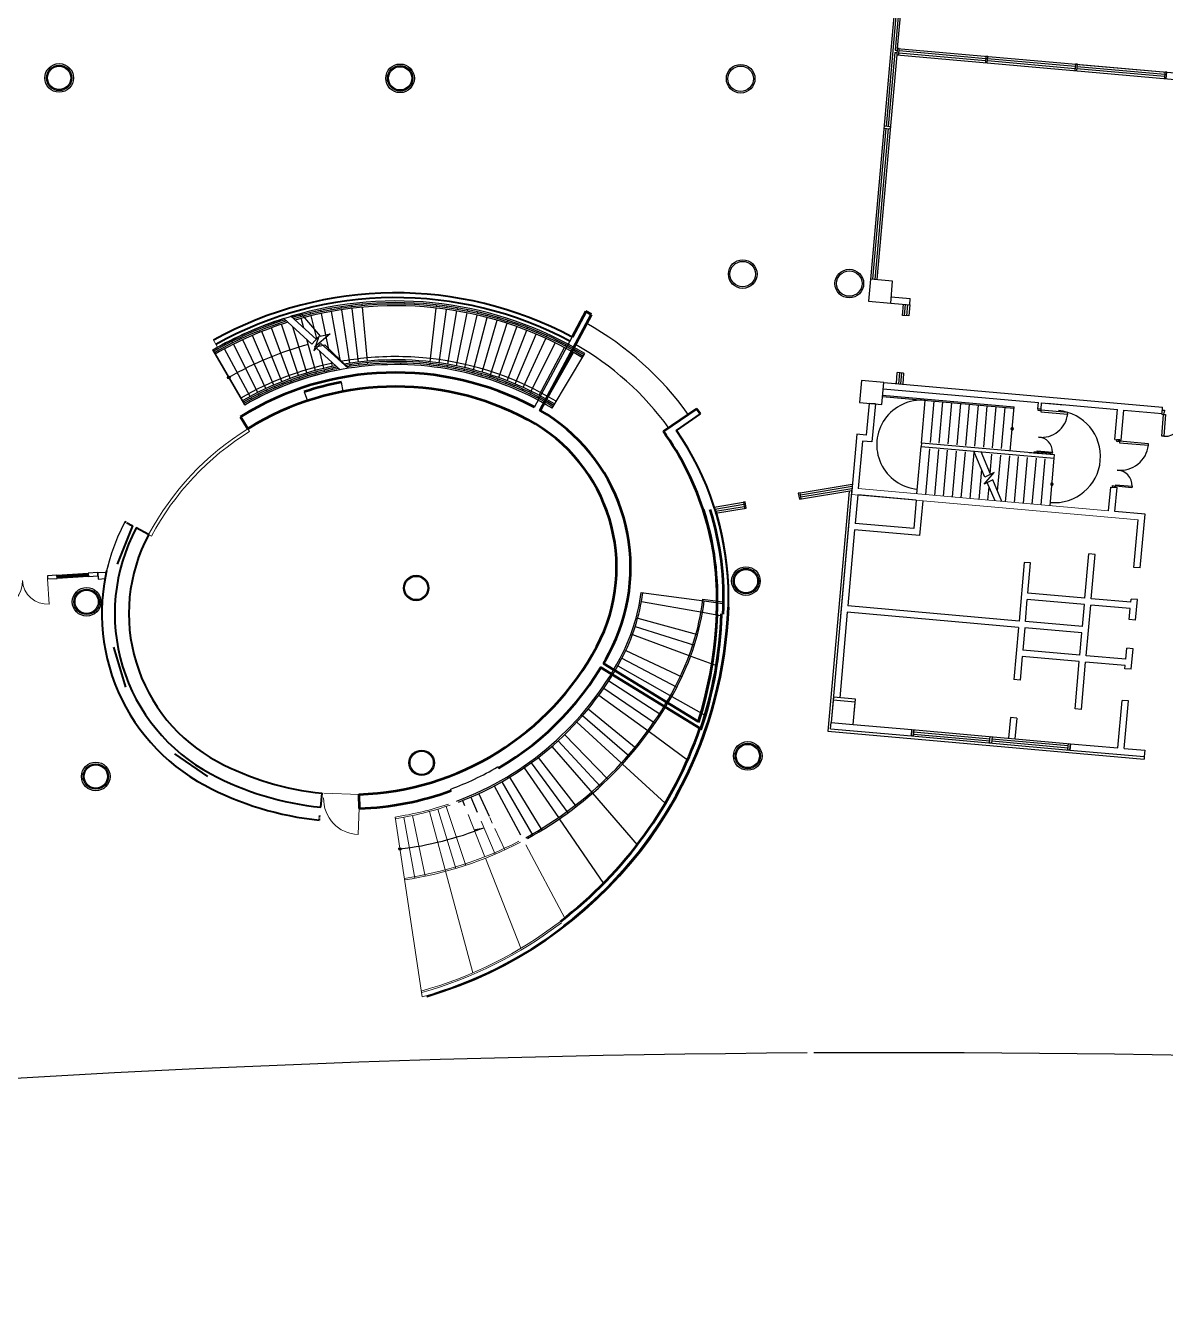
# Model space of a CAD drawing. Header units: millimetres. Extents: x 1311049 to 1489343, y -2265 to 146932.
# Drawn here: x 1386850 to 1422689, y -1634 to 38219 of the extents above; entities that cross this region are included whole.
import ezdxf

# ---------------------------------------------------------------- set-up
doc = ezdxf.new("R2010")
doc.units = ezdxf.units.MM
doc.header["$LTSCALE"] = 1000
doc.layers.get('0').update_dxf_attribs({"linetype": 'CONTINUOUS'})
for name, color, linetype in [('00外装饰面', 7, 'CONTINUOUS'), ('A-DOOR', 7, 'CONTINUOUS'), ('A—墙体', 7, 'CONTINUOUS'), ('A—楼梯、电梯、栏杆', 7, 'CONTINUOUS'), ('A—门窗', 7, 'CONTINUOUS'), ('I—平面—门', 22, 'CONTINUOUS')]:
    doc.layers.add(name, color=color, linetype=linetype)
for name, color, linetype, lineweight in [('E1-RD-1F$0$$0$A-FLOR-STRS', 7, 'CONTINUOUS', 5), ('E1-RD-1F$0$$3$A-FLOR-STRS', 7, 'CONTINUOUS', 5), ('E1-RD-1F$0$$3$A-WALL', 7, 'CONTINUOUS', 5), ('E1-RD-1F$0$A-DOOR', 7, 'CONTINUOUS', 5), ('E1-RD-1F$0$A-GLAZ-CWMG', 3, 'CONTINUOUS', 5), ('E1-RD-1F$0$A-WALL', 7, 'CONTINUOUS', 5), ('E1-RI-1F$0$A-DOOR', 7, 'CONTINUOUS', 5), ('E1-RI-1F$0$A-GLAZ-CWMG', 3, 'CONTINUOUS', 5), ('E1-RI-1F$0$A-WALL', 7, 'CONTINUOUS', 5), ('E1-RV-1F$0$A-WALL', 7, 'CONTINUOUS', 5)]:
    doc.layers.add(name, color=color, linetype=linetype, lineweight=lineweight)
doc.layers.get('E1-RD-1F$0$A-GLAZ-CWMG').off()
doc.layers.get('E1-RI-1F$0$A-GLAZ-CWMG').off()
doc.layers.get('I—平面—门').off()

# ---------------------------------------------------------------- blocks, each defined once
blk = doc.blocks.new('M1500')
at = {"layer": 'A-DOOR'}
for p, q in [((11840495, -6201812), (11840533, -6201812)), ((11840495, -6201812), (11840495, -6201912)), ((11840533, -6201862), (11840533, -6201812)), ((11841958, -6201862), (11841958, -6201812)), ((11841995, -6201812), (11841958, -6201812)), ((11841995, -6201812), (11841995, -6201912)), ((11840495, -6201912), (11840545, -6201912)), ((11840533, -6201862), (11840545, -6201862)), ((11840545, -6201912), (11840545, -6201862)), ((11841958, -6201862), (11841945, -6201862)), ((11841945, -6201912), (11841945, -6201862)), ((11841995, -6201912), (11841945, -6201912))]:
    blk.add_line(p, q, dxfattribs=at)
for points in [[(11840533, -6200900), (11840533, -6201812), (11840583, -6201812), (11840583, -6200900)], [(11841958, -6201299), (11841958, -6201812), (11841908, -6201812), (11841908, -6201299)]]:
    blk.add_lwpolyline(points, close=True, dxfattribs=at)
for centre, radius, start, end in [((11840558, -6201787), 888, 358.3865, 88.3865), ((11841933, -6201787), 489, 92.9807, 182.9807)]:
    blk.add_arc(centre, radius, start, end, dxfattribs=at)
blk = doc.blocks.new('E1-RD-1F$0$3')
at = {"layer": 'A—楼梯、电梯、栏杆'}
h = blk.add_hatch(color=256, dxfattribs=at)
edge = h.paths.add_edge_path()
edge.add_arc((10773785, -7567737), 20, 138.7891, 318.7891, ccw=False)
edge.add_arc((10773785, -7567737), 20, -41.2109, 138.7891, ccw=False)
blk.add_lwpolyline([(10773800, -7567750, -1), (10773770, -7567724, -1)], format="xyb", close=True, dxfattribs=at)
blk = doc.blocks.new('E1-RD-1F$0$MRY_cw-door-1_aluminum - Blue Glass Door-9090412-E1b 和 E1c 号楼一层平面图 BLDG E1b AND E1c FIRST FLOOR PLAN')
at = {"layer": 'E1-RD-1F$0$A-DOOR'}
blk.add_line((561, -13), (561, -1135), dxfattribs=at)
at = {"layer": 'E1-RD-1F$0$A-DOOR', "lineweight": 9}
blk.add_arc((561, -13), 1123, 180, 270, dxfattribs=at)
blk = doc.blocks.new('E1-RD-1F$0$Rectangular Mullion - 60 X 200 standard snap cover - Black-10454012-E1b 和 E1c 号楼一层平面图 BLDG E1b AND E1c FIRST FLOOR PLAN')
at = {"layer": 'E1-RD-1F$0$A-WALL', "lineweight": 40}
blk.add_line((78037, 23487), (77925, 24790), dxfattribs=at)
blk = doc.blocks.new('E1-RD-1F$0$Rectangular Mullion - 60 X 200 standard snap cover - Black-10418608-E1b 和 E1c 号楼一层平面图 BLDG E1b AND E1c FIRST FLOOR PLAN')
at = {"layer": 'E1-RD-1F$0$A-WALL', "lineweight": 40}
blk.add_line((79970, 20202), (79102, 21117), dxfattribs=at)
blk = doc.blocks.new('E1-RD-1F$0$Rectangular Mullion - 60 X 200 standard snap cover - Black-10454011-E1b 和 E1c 号楼一层平面图 BLDG E1b AND E1c FIRST FLOOR PLAN')
at = {"layer": 'E1-RD-1F$0$A-WALL', "lineweight": 40}
for p in [(78579, 27320), (79198, 28476)]:
    blk.add_line(p, (79302, 28407), dxfattribs=at)
blk = doc.blocks.new('E1-RV-1F$0$3')
at = {"layer": 'A—楼梯、电梯、栏杆'}
h = blk.add_hatch(color=256, dxfattribs=at)
edge = h.paths.add_edge_path()
edge.add_arc((10773785, -7567737), 20, 138.7891, 318.7891, ccw=False)
edge.add_arc((10773785, -7567737), 20, -41.2109, 138.7891, ccw=False)
blk.add_lwpolyline([(10773800, -7567750, -1), (10773770, -7567724, -1)], format="xyb", close=True, dxfattribs=at)
blk = doc.blocks.new('E1-RI-1F$0$RECTANGULAR_MULLION_-_60_Z')
at = {"layer": 'A—门窗'}
for p, q in [((-30, 125), (30, 125)), ((-30, -75), (-30, 125)), ((30, 125), (30, -75)), ((30, -75), (-30, -75))]:
    blk.add_line(p, q, dxfattribs=at)
blk = doc.blocks.new('E1-RI-1F$0$RECTANGULAR_MULLION_-_600K')
at = {"layer": 'A—门窗'}
for p, q in [((-30, 75), (30, 75)), ((-30, -125), (-30, 75)), ((30, 75), (30, -125)), ((30, -125), (-30, -125))]:
    blk.add_line(p, q, dxfattribs=at)
blk = doc.blocks.new('E1-RI-1F$0$MRY_CW-DOOR-2_ALUMINUM_-_3')
at = {"layer": 'E1-RI-1F$0$A-DOOR'}
for p, q in [((-824, -13), (-824, -834)), ((824, -13), (824, -840))]:
    blk.add_line(p, q, dxfattribs=at)
for centre, radius, start, end in [((-824, -13), 821, 270, 0), ((824, -13), 827, 180, 270)]:
    blk.add_arc(centre, radius, start, end, dxfattribs=at)

msp = doc.modelspace()

# ---------------------------------------------------------------- linework, layer by layer
at = {"elevation": 0}
for points in [[(1414109, 30179), (1413412, 30241), (1413350, 29544), (1414048, 29482)], [(1413827, 26992), (1413130, 27053), (1413068, 26356), (1413765, 26294)], [(1412935, 16931), (1412238, 16993), (1412176, 16296), (1412873, 16234)]]:
    msp.add_lwpolyline(points, close=True, dxfattribs=at)
for centre, radius in [((1387912, 36566, 0), 400), ((1387912, 36566, 0), 365), ((1398629, 36553, 0), 400), ((1398629, 36553, 0), 365), ((1409332, 36540, 0), 400), ((1409397, 30396, 0), 400), ((1412747, 30099, 0), 400), ((1409499, 20743, 0), 400), ((1399134, 20525, 0), 400), ((1399134, 20525, 0), 365), ((1409499, 20743, 0), 365), ((1388776, 20091, 0), 400), ((1388776, 20091, 0), 365), ((1409556, 15243, 0), 400), ((1409556, 15243, 0), 365), ((1399306, 15028, 0), 400), ((1399306, 15028, 0), 365), ((1389064, 14598, 0), 400), ((1389064, 14598, 0), 365)]:
    msp.add_circle(centre, radius)
at = {"layer": '00外装饰面', "ltscale": 5}
for p, q in [((1414225, 26956), (1414195, 26959)), ((1412741, 23574), (1412071, 16025)), ((1412071, 16025), (1422012, 15142)), ((1422019, 15222), (1422012, 15142))]:
    msp.add_line(p, q, dxfattribs=at)
for centre in [(1387912, 36566), (1398629, 36553), (1409332, 36540), (1409397, 30396), (1412747, 30099), (1409498, 20743), (1388776, 20091), (1409556, 15243), (1389063, 14598)]:
    msp.add_circle(centre, 450, dxfattribs=at)
at = {"layer": 'A—墙体'}
for p, q in [((1414065, 29681), (1414663, 29628)), ((1414645, 29429), (1414663, 29628)), ((1404463, 29219), (1404035, 28418)), ((1404640, 29125), (1404463, 29219)), ((1414048, 29482), (1414645, 29429)), ((1402854, 26209), (1404035, 28418)), ((1396838, 26703), (1396782, 26997)), ((1413809, 26792), (1418690, 26360)), ((1413809, 26792), (1418690, 26360)), ((1413827, 26992), (1422594, 26214)), ((1413367, 26330), (1413278, 25334)), ((1413566, 26312), (1413367, 26330)), ((1413566, 26312), (1413460, 25117)), ((1418673, 26160), (1418690, 26360)), ((1418673, 26161), (1418690, 26360)), ((1418772, 26152), (1418790, 26351)), ((1418790, 26351), (1419487, 26289)), ((1418967, 26335), (1421180, 26139)), ((1393609, 25907), (1393842, 25532)), ((1407953, 26162), (1406907, 25443)), ((1408066, 25997), (1407953, 26162)), ((1421096, 25193), (1421180, 26139)), ((1421296, 25175), (1421380, 26121)), ((1421380, 26121), (1422576, 26015)), ((1422576, 26015), (1422594, 26214)), ((1412979, 25360), (1412812, 23468)), ((1413278, 25334), (1412979, 25360)), ((1413161, 25143), (1413029, 23649)), ((1413460, 25117), (1413161, 25143)), ((1421096, 25193), (1421296, 25175)), ((1412829, 23668), (1412175, 16297)), ((1412829, 23668), (1412175, 16297)), ((1420898, 22951), (1420964, 23698)), ((1420964, 23698), (1421163, 23681)), ((1421097, 22934), (1421163, 23681)), ((1413011, 23451), (1412931, 22554)), ((1413011, 23451), (1412931, 22554)), ((1414853, 23287), (1413011, 23451)), ((1414853, 23287), (1413011, 23451)), ((1414853, 23287), (1414774, 22391)), ((1414853, 23287), (1414774, 22391)), ((1415053, 23269), (1414955, 22174)), ((1415053, 23269), (1414955, 22174)), ((1412767, 22970), (1412473, 19653)), ((1412767, 22970), (1412473, 19653)), ((1422043, 22850), (1421097, 22934)), ((1421893, 21156), (1422043, 22850)), ((1421893, 21156), (1422043, 22850)), ((1390022, 22580), (1389977, 22604)), ((1390110, 22533), (1390044, 22569)), ((1390725, 22204), (1390335, 22413)), ((1412914, 22355), (1412702, 19964)), ((1412914, 22355), (1412702, 19964)), ((1414955, 22174), (1412914, 22355)), ((1414955, 22174), (1412914, 22355)), ((1414774, 22391), (1412931, 22554)), ((1414774, 22391), (1412931, 22554)), ((1421694, 21174), (1421826, 22668)), ((1421694, 21174), (1421826, 22668)), ((1420152, 20207), (1420276, 21601)), ((1420152, 20207), (1420276, 21601)), ((1420476, 21583), (1420276, 21601)), ((1420476, 21583), (1420276, 21601)), ((1420352, 20189), (1420476, 21583)), ((1420352, 20189), (1420476, 21583)), ((1418244, 21330), (1418081, 19487)), ((1418244, 21330), (1418081, 19487)), ((1418443, 21312), (1418244, 21330)), ((1418443, 21312), (1418244, 21330)), ((1418359, 20366), (1418443, 21312)), ((1418359, 20366), (1418443, 21312)), ((1421893, 21156), (1421694, 21174)), ((1421893, 21156), (1421694, 21174)), ((1420152, 20207), (1418359, 20366)), ((1420152, 20207), (1418359, 20366)), ((1418081, 19487), (1412702, 19964)), ((1418081, 19487), (1412702, 19964)), ((1418280, 19469), (1418342, 20166)), ((1418280, 19469), (1418342, 20166)), ((1420135, 20007), (1418342, 20166)), ((1420135, 20007), (1418342, 20166)), ((1420073, 19310), (1420135, 20007)), ((1420073, 19310), (1420135, 20007)), ((1420192, 18396), (1420334, 19990)), ((1420192, 18396), (1420334, 19990)), ((1421579, 19879), (1420334, 19990)), ((1421579, 19879), (1420334, 19990)), ((1421596, 20078), (1420352, 20189)), ((1421596, 20078), (1420352, 20189)), ((1421596, 20078), (1421605, 20178)), ((1421596, 20078), (1421605, 20178)), ((1421804, 20160), (1421605, 20178)), ((1421804, 20160), (1421605, 20178)), ((1421747, 19513), (1421804, 20160)), ((1421747, 19513), (1421804, 20160)), ((1412684, 19765), (1412445, 17076)), ((1412684, 19765), (1412445, 17076)), ((1418063, 19288), (1412684, 19765)), ((1418063, 19288), (1412684, 19765)), ((1421548, 19531), (1421579, 19879)), ((1421548, 19531), (1421579, 19879)), ((1421747, 19513), (1421548, 19531)), ((1421747, 19513), (1421548, 19531)), ((1418063, 19288), (1417917, 17644)), ((1418063, 19288), (1417917, 17644)), ((1418262, 19270), (1418200, 18573)), ((1418262, 19270), (1418200, 18573)), ((1420055, 19111), (1418262, 19270)), ((1420055, 19111), (1418262, 19270)), ((1420073, 19310), (1418280, 19469)), ((1420073, 19310), (1418280, 19469)), ((1419993, 18414), (1420055, 19111)), ((1419993, 18414), (1420055, 19111)), ((1418183, 18374), (1418116, 17627)), ((1418183, 18374), (1418116, 17627)), ((1419975, 18215), (1418183, 18374)), ((1419975, 18215), (1418183, 18374)), ((1419993, 18414), (1418200, 18573)), ((1419993, 18414), (1418200, 18573)), ((1421437, 18286), (1420192, 18396)), ((1421437, 18286), (1420192, 18396)), ((1421437, 18286), (1421468, 18634)), ((1421437, 18286), (1421468, 18634)), ((1421667, 18616), (1421468, 18634)), ((1421667, 18616), (1421468, 18634)), ((1421610, 17969), (1421667, 18616)), ((1421610, 17969), (1421667, 18616)), ((1419843, 16721), (1419975, 18215)), ((1419843, 16721), (1419975, 18215)), ((1420042, 16703), (1420175, 18197)), ((1420042, 16703), (1420175, 18197)), ((1421420, 18086), (1420175, 18197)), ((1421420, 18086), (1420175, 18197)), ((1421390, 18089), (1421390, 18089)), ((1421411, 17987), (1421420, 18086)), ((1421411, 17987), (1421420, 18086)), ((1421610, 17969), (1421411, 17987)), ((1421610, 17969), (1421411, 17987)), ((1418116, 17627), (1417917, 17644)), ((1418116, 17627), (1417917, 17644)), ((1421190, 15496), (1421322, 16991)), ((1421190, 15496), (1421322, 16991)), ((1421522, 16973), (1421322, 16991)), ((1421522, 16973), (1421322, 16991)), ((1421389, 15479), (1421522, 16973)), ((1421389, 15479), (1421522, 16973)), ((1417811, 16449), (1417753, 15801, 0)), ((1417811, 16449), (1417753, 15801, 0)), ((1418010, 16432, 0), (1417811, 16449)), ((1418010, 16432, 0), (1417811, 16449)), ((1418010, 16432, 0), (1417953, 15784, 0)), ((1418010, 16432, 0), (1417953, 15784, 0)), ((1420042, 16703), (1419843, 16721)), ((1420042, 16703), (1419843, 16721)), ((1412158, 16097), (1414698, 15872)), ((1412158, 16097), (1414698, 15872)), ((1412872, 16235), (1414715, 16071)), ((1412872, 16235), (1414715, 16071)), ((1412875, 16265), (1412876, 16264)), ((1414698, 15872), (1414715, 16071)), ((1414698, 15872), (1414715, 16071)), ((1414757, 15867), (1414775, 16066)), ((1414757, 15867), (1414775, 16066)), ((1419678, 15430), (1419696, 15629)), ((1419678, 15430), (1419696, 15629)), ((1419696, 15629), (1421190, 15496)), ((1419696, 15629), (1421190, 15496)), ((1419678, 15430), (1422019, 15222)), ((1419678, 15430), (1422019, 15222)), ((1421389, 15479), (1422036, 15421)), ((1421389, 15479), (1422036, 15421)), ((1422036, 15421), (1422019, 15222)), ((1422036, 15421), (1422019, 15222)), ((1401692, 14898), (1401717, 14855)), ((1396134, 13631), (1396177, 14071)), ((1397329, 14033), (1397343, 13591)), ((1400236, 14156), (1400219, 14203)), ((1396090, 13228), (1396095, 13281)), ((1396097, 13306), (1396104, 13370))]:
    msp.add_line(p, q, dxfattribs=at)
at = {"layer": 'A—墙体', "flags": 128}
for points in [[(1405199, 18475), (1405315, 18705), (1405421, 18941), (1405517, 19181), (1405601, 19424), (1405674, 19672), (1405736, 19922), (1405787, 20176), (1405826, 20431), (1405853, 20687), (1405869, 20945), (1405874, 21203), (1405866, 21461), (1405847, 21718), (1405817, 21975), (1405775, 22229), (1405721, 22482), (1405656, 22732), (1405580, 22978), (1405493, 23221), (1405395, 23460), (1405286, 23694), (1405167, 23923), (1405037, 24146), (1404898, 24363), (1404749, 24574), (1404590, 24778), (1404423, 24974), (1404247, 25163), (1404062, 25343), (1403870, 25515), (1403670, 25678), (1403463, 25832), (1403249, 25977), (1403028, 26111), (1404640, 29125)], [(1408549, 22925), (1408483, 23130), (1408375, 23441), (1408255, 23748), (1408125, 24050), (1407983, 24348), (1407832, 24640), (1407670, 24927), (1407498, 25208), (1407317, 25482), (1408066, 25997)], [(1406907, 25443), (1406911, 25437), (1406916, 25430)], [(1406916, 25430), (1406956, 25375), (1406995, 25319)], [(1408947, 19888), (1408953, 20217), (1408947, 20546), (1408929, 20875), (1408900, 21203), (1408859, 21530), (1408807, 21855), (1408743, 22178), (1408668, 22498), (1408581, 22816), (1408556, 22900)], [(1389977, 22604), (1389857, 22366), (1389746, 22122), (1389647, 21874), (1389558, 21622), (1389481, 21367), (1389391, 21024)], [(1389977, 22604), (1389857, 22366), (1389746, 22122), (1389647, 21874), (1389558, 21622), (1389481, 21367), (1389429, 21171)], [(1389405, 21069), (1389359, 20846), (1389316, 20583), (1389284, 20317)], [(1389261, 19991), (1389259, 19953), (1389258, 19915)], [(1389277, 20242), (1389267, 20116), (1389261, 19991)], [(1389284, 20317), (1389280, 20280), (1389277, 20242)], [(1389258, 19915), (1389255, 19643), (1389264, 19371), (1389286, 19099), (1389319, 18829), (1389365, 18561), (1389422, 18295), (1389492, 18032), (1389572, 17772), (1389665, 17516), (1389768, 17264), (1389883, 17017), (1390008, 16776), (1390145, 16540), (1390291, 16311), (1390448, 16088), (1390614, 15873), (1390790, 15665), (1390974, 15465), (1391168, 15273), (1391370, 15091), (1391579, 14917), (1391797, 14753), (1392021, 14599), (1392252, 14455), (1392489, 14321)], [(1408580, 19686), (1408561, 19303), (1408530, 18921), (1408488, 18540), (1408435, 18160), (1408370, 17782), (1408294, 17406), (1408207, 17033), (1408109, 16662), (1408000, 16295)], [(1405018, 18152), (1405104, 18302), (1405199, 18475)], [(1401717, 14855), (1401994, 15024), (1402265, 15202), (1402529, 15390), (1402787, 15587), (1403037, 15793), (1403281, 16007), (1403516, 16230), (1403744, 16461), (1403963, 16700), (1404174, 16946), (1404376, 17200), (1404569, 17460), (1404753, 17727), (1404940, 18021), (1408084, 16093)]]:
    msp.add_lwpolyline(points, dxfattribs=at)
at = {"layer": 'A—墙体'}
for points in [[(1395618, 26694), (1395713, 26409)], [(1419197, 24708), (1415013, 25079), (1415004, 24980), (1419188, 24609), (1419197, 24708), (1418400, 24779)], [(1412175, 16297), (1412872, 16235), (1412943, 17032), (1412246, 17093), (1412175, 16297)], [(1412175, 16297), (1412872, 16235), (1412943, 17032), (1412246, 17093), (1412175, 16297)], [(1412158, 16097), (1412175, 16297)], [(1412158, 16097), (1412175, 16297)]]:
    msp.add_lwpolyline(points, dxfattribs=at)
for centre, radius, start, end in [((1398492, 18051), 9250, 61.8687, 121.8687), ((1398492, 18051), 8808, 61.8687, 121.8687), ((1398492, 18051), 9108, 100.824, 108.3949), ((1400159, 21169), 5273, 331.8687, 61.8687), ((1399648, 20212), 8948, 356.6279, 34.8011), ((1395375, 19718), 5715, 151.8687, 241.8687), ((1395375, 19718), 5272, 151.8687, 241.8687), ((1395755, 20349), 13200, 286.3348, 357.9994), ((1395760, 20134), 12980, 341.727, 357.9917), ((1397041, 22836), 8808, 271.8687, 331.8687), ((1397041, 22836), 8808, 241.8687, 264.3687), ((1397041, 22836), 9200, 290.2076, 300.3666), ((1397041, 22836), 9250, 241.8687, 264.3687), ((1397041, 22836), 9656, 241.8687, 264.3423), ((1397041, 22836), 9250, 271.8687, 290.2064)]:
    msp.add_arc(centre, radius, start, end, dxfattribs=at)
at = {"layer": 'A—楼梯、电梯、栏杆'}
for p, q in [((1395508, 29054), (1395495, 29102)), ((1395825, 29135), (1395813, 29184)), ((1396144, 29207), (1396134, 29256)), ((1396404, 27973), (1396155, 29158)), ((1396466, 29270), (1396457, 29319)), ((1396758, 27652), (1396474, 29221)), ((1396789, 29323), (1396781, 29373)), ((1397050, 27593), (1396796, 29274)), ((1397113, 29368), (1397107, 29417)), ((1397325, 27631), (1397119, 29318)), ((1397438, 29403), (1397434, 29452)), ((1397600, 27660), (1397443, 29353)), ((1399576, 27640), (1399767, 29330)), ((1399773, 29379), (1399778, 29429)), ((1399851, 27605), (1400090, 29288)), ((1400097, 29338), (1400104, 29387)), ((1400125, 27562), (1400412, 29238)), ((1400397, 27512), (1400733, 29178)), ((1400421, 29287), (1400429, 29337)), ((1400668, 27453), (1401051, 29109)), ((1400743, 29227), (1400752, 29276)), ((1401063, 29158), (1401074, 29207)), ((1401380, 29080), (1401393, 29128)), ((1395174, 27113), (1394589, 28709)), ((1395174, 27113), (1394589, 28709)), ((1395435, 27205), (1394897, 28817)), ((1395435, 27205), (1394897, 28817)), ((1394974, 29000), (1395858, 28198)), ((1394974, 29000), (1395858, 28198)), ((1395196, 29069), (1395993, 28346)), ((1395196, 29069), (1395993, 28346)), ((1395700, 27289), (1395261, 28740)), ((1395700, 27289), (1395261, 28740)), ((1395604, 28699), (1395521, 29006)), ((1396010, 28366), (1395837, 29086)), ((1400937, 27387), (1401368, 29031)), ((1401204, 27313), (1401682, 28944)), ((1401469, 27231), (1401993, 28848)), ((1401696, 28992), (1401710, 29040)), ((1401731, 27142), (1402302, 28743)), ((1402009, 28896), (1402024, 28943)), ((1402319, 28790), (1402335, 28837)), ((1402625, 28676), (1402644, 28723)), ((1394406, 26794), (1393687, 28334)), ((1394406, 26794), (1393687, 28334)), ((1394659, 26908), (1393984, 28468)), ((1394659, 26908), (1393984, 28468)), ((1394915, 27014), (1394285, 28593)), ((1394915, 27014), (1394285, 28593)), ((1395966, 27365), (1395701, 28340)), ((1395966, 27365), (1395701, 28340)), ((1401991, 27045), (1402607, 28629)), ((1402248, 26941), (1402909, 28507)), ((1402501, 26829), (1403208, 28376)), ((1402929, 28553), (1402948, 28599)), ((1403229, 28421), (1403249, 28467)), ((1403524, 28281), (1403546, 28326)), ((1392745, 28012), (1393744, 26280)), ((1392745, 28012), (1393744, 26280)), ((1393911, 26545), (1393104, 28041)), ((1393911, 26545), (1393104, 28041)), ((1393371, 28236), (1393349, 28281)), ((1393371, 28236), (1393349, 28281)), ((1394157, 26673), (1393393, 28192)), ((1394157, 26673), (1393393, 28192)), ((1395999, 28071), (1396749, 27390)), ((1395999, 28071), (1396749, 27390)), ((1396234, 27434), (1396104, 27975)), ((1396234, 27434), (1396104, 27975)), ((1396133, 28219), (1396999, 27433)), ((1396133, 28219), (1396999, 27433)), ((1402752, 26711), (1403502, 28236)), ((1402999, 26585), (1403793, 28088)), ((1403242, 26452), (1404079, 27932)), ((1403816, 28132), (1403839, 28176)), ((1404103, 27975), (1404128, 28019)), ((1396505, 27495), (1396474, 27639)), ((1396505, 27495), (1396474, 27639)), ((1397065, 27494), (1397058, 27544)), ((1397337, 27531), (1397331, 27581)), ((1397609, 27561), (1397605, 27610)), ((1399565, 27541), (1399570, 27591)), ((1399837, 27506), (1399844, 27556)), ((1400108, 27464), (1400116, 27513)), ((1403404, 26184), (1404438, 27896)), ((1395467, 27110), (1395451, 27157)), ((1395467, 27110), (1395451, 27157)), ((1395728, 27193), (1395714, 27241)), ((1395728, 27193), (1395714, 27241)), ((1395992, 27268), (1395979, 27317)), ((1395992, 27268), (1395979, 27317)), ((1396258, 27336), (1396246, 27385)), ((1396258, 27336), (1396246, 27385)), ((1396525, 27397), (1396515, 27446)), ((1400377, 27414), (1400387, 27463)), ((1400645, 27356), (1400657, 27404)), ((1400912, 27290), (1400924, 27338)), ((1401176, 27217), (1401190, 27265)), ((1401438, 27136), (1401454, 27183)), ((1394449, 26703), (1394428, 26749)), ((1394449, 26703), (1394428, 26749)), ((1394699, 26816), (1394679, 26862)), ((1394699, 26816), (1394679, 26862)), ((1394952, 26921), (1394934, 26968)), ((1394952, 26921), (1394934, 26968)), ((1395208, 27019), (1395191, 27066)), ((1395208, 27019), (1395191, 27066)), ((1401698, 27048), (1401715, 27095)), ((1401955, 26952), (1401973, 26998)), ((1402209, 26849), (1402228, 26895)), ((1402460, 26738), (1402481, 26784)), ((1393959, 26457), (1393935, 26501)), ((1393959, 26457), (1393935, 26501)), ((1394202, 26584), (1394180, 26628)), ((1394202, 26584), (1394180, 26628)), ((1402708, 26621), (1402730, 26666)), ((1402952, 26496), (1402975, 26540)), ((1403193, 26365), (1403217, 26408)), ((1413787, 26543), (1417921, 26177)), ((1413792, 26593), (1417926, 26227)), ((1415013, 25079), (1415132, 26424)), ((1415013, 25079), (1415132, 26424)), ((1415296, 25104), (1415411, 26399)), ((1415296, 25104), (1415411, 26399)), ((1415575, 25080), (1415690, 26375)), ((1415575, 25080), (1415690, 26375)), ((1415854, 25055), (1415969, 26350)), ((1415854, 25055), (1415969, 26350)), ((1416133, 25030), (1416248, 26325)), ((1416133, 25030), (1416248, 26325)), ((1416412, 25006), (1416527, 26300)), ((1416412, 25006), (1416527, 26300)), ((1416691, 24981), (1416806, 26276)), ((1416691, 24981), (1416806, 26276)), ((1416970, 24956), (1417085, 26251)), ((1416970, 24956), (1417085, 26251)), ((1417249, 24931), (1417364, 26226)), ((1417249, 24931), (1417364, 26226)), ((1417528, 24907), (1417642, 26202)), ((1417528, 24907), (1417642, 26202)), ((1417802, 24832), (1417926, 26227)), ((1417802, 24832), (1417926, 26227)), ((1414872, 23486), (1415004, 24980)), ((1414872, 23486), (1415004, 24980)), ((1415151, 23461), (1415279, 24905)), ((1415151, 23461), (1415279, 24905)), ((1415430, 23436), (1415558, 24881)), ((1415430, 23436), (1415558, 24881)), ((1415708, 23411), (1415837, 24856)), ((1415708, 23411), (1415837, 24856)), ((1415987, 23387), (1416115, 24831)), ((1415987, 23387), (1416115, 24831)), ((1416266, 23362), (1416394, 24806)), ((1416266, 23362), (1416394, 24806)), ((1416545, 23337), (1416673, 24782)), ((1416545, 23337), (1416673, 24782)), ((1417007, 24015), (1416658, 24833)), ((1417007, 24015), (1416658, 24833)), ((1417186, 24105), (1416891, 24812)), ((1417186, 24105), (1416891, 24812)), ((1417177, 24122), (1417231, 24732)), ((1417177, 24122), (1417231, 24732)), ((1417409, 23568), (1417510, 24707)), ((1417409, 23568), (1417510, 24707)), ((1417661, 23238), (1417789, 24683)), ((1417661, 23238), (1417789, 24683)), ((1417940, 23214), (1418068, 24658)), ((1417940, 23214), (1418068, 24658)), ((1418219, 23189), (1418347, 24633)), ((1418219, 23189), (1418347, 24633)), ((1418497, 23164), (1418626, 24608)), ((1418497, 23164), (1418626, 24608)), ((1418776, 23139), (1418904, 24584)), ((1418776, 23139), (1418904, 24584)), ((1419055, 23115), (1419188, 24609)), ((1419055, 23115), (1419188, 24609)), ((1416824, 23313), (1416907, 24249)), ((1416824, 23313), (1416907, 24249)), ((1417542, 23249), (1417259, 23929)), ((1417542, 23249), (1417259, 23929)), ((1417326, 23268), (1417082, 23840)), ((1417326, 23268), (1417082, 23840)), ((1417103, 23288), (1417140, 23704)), ((1417103, 23288), (1417140, 23704)), ((1406207, 20379), (1408190, 20117)), ((1406216, 20105), (1408135, 19764)), ((1408147, 20173), (1408775, 20090)), ((1408190, 20117), (1408768, 20040)), ((1406097, 19576), (1407979, 19066)), ((1408135, 19764), (1408753, 19654)), ((1406021, 19316), (1407878, 18724)), ((1405933, 19059), (1407762, 18386)), ((1405723, 18560), (1407486, 17727)), ((1407762, 18386), (1408570, 18088)), ((1405470, 18077), (1407166, 17115)), ((1405602, 18317), (1407326, 17407)), ((1405186, 17608), (1406825, 16551)), ((1404876, 17155), (1406452, 16008)), ((1405034, 17379), (1406642, 16277)), ((1407166, 17115), (1408192, 16533)), ((1404364, 16511), (1405837, 15234)), ((1404540, 16721), (1406050, 15486)), ((1404181, 16306), (1405581, 15022)), ((1406452, 16008), (1407666, 15124)), ((1403600, 15724), (1404920, 14289)), ((1403799, 15913), (1405159, 14515)), ((1402971, 15194), (1404164, 13651)), ((1403395, 15541), (1404674, 14069)), ((1402528, 14870), (1403604, 13304)), ((1402752, 15029), (1403901, 13453)), ((1405618, 14988), (1406963, 13754)), ((1401831, 14433), (1402795, 12738)), ((1402067, 14572), (1403079, 12905)), ((1401099, 14057), (1401425, 13351)), ((1401590, 14301), (1402410, 12760)), ((1404674, 14069), (1406081, 12450)), ((1400594, 13842), (1400655, 13687)), ((1400848, 13946), (1401047, 13480)), ((1403632, 13263), (1405024, 11237))]:
    msp.add_line(p, q, dxfattribs=at)
for points, format in [([(1395511, 29158), (1396112, 28442), (1396435, 28516), (1395933, 28096), (1396266, 28172), (1397002, 27434, 0.091861), (1393744, 26280), (1392745, 28012, -0.064247), (1395511, 29158, -0.064247)], "xyb"), ([(1417864, 25529, 0, 0, 0), (1414415, 25835, 0, 0, 0), (1414272, 24216, 0, 0, 0), (1416692, 24002, 40, 0, 0), (1416842, 23989, 0, 0, 0)], "xyseb"), ([(1417864, 25529, 0, 0, 0), (1414415, 25835, 0, 0, 0), (1414272, 24216, 0, 0, 0), (1416692, 24002, 40, 0, 0), (1416842, 23989, 0, 0, 0)], "xyseb"), ([(1419115, 23787, 0, 0, 0), (1417627, 23919, 40, 0, 0), (1417478, 23932, 0, 0, 0)], "xyseb"), ([(1419115, 23787, 0, 0, 0), (1417627, 23919, 40, 0, 0), (1417478, 23932, 0, 0, 0)], "xyseb"), ([(1401258, 12988, 1, 50, 0), (1400961, 12911, 50, 50, 0)], "xyseb")]:
    msp.add_lwpolyline(points, format=format, dxfattribs=at)
for points in [[(1395858, 28198), (1396075, 28437), (1395916, 27980), (1396133, 28219)], [(1395858, 28198), (1396075, 28437), (1395916, 27980), (1396133, 28219)], [(1417259, 23929), (1416982, 23791), (1417296, 24159), (1417007, 24015)], [(1417259, 23929), (1416982, 23791), (1417296, 24159), (1417007, 24015)]]:
    msp.add_lwpolyline(points, dxfattribs=at)
for centre, radius, start, end in [((1398492, 18051), 11500, 58.8708, 106.6574), ((1398492, 18051), 11450, 58.8708, 106.5062), ((1398492, 18051), 11400, 58.8708, 106.3534), ((1398492, 18051), 11350, 58.8708, 106.199), ((1398492, 18051), 11500, 107.8145, 119.9861), ((1398492, 18051), 11500, 107.8145, 119.9861), ((1398492, 18051), 11450, 107.6701, 119.9861), ((1398492, 18051), 11450, 107.6701, 119.9861), ((1398492, 18051), 11400, 107.5242, 119.9861), ((1398492, 18051), 11400, 107.5242, 119.9861), ((1398492, 18051), 11350, 107.3768, 119.9861), ((1398492, 18051), 11350, 107.3768, 119.9861), ((1399648, 20212), 9897, 35.6882, 60.6768), ((1398492, 18051), 10500, 105.1774, 119.9861), ((1399648, 20212), 9147, 35.7492, 60.6157), ((1398492, 18051), 9650, 101.2482, 119.9861), ((1398492, 18051), 9650, 101.2482, 119.9861), ((1398492, 18051), 9750, 95.3049, 100.2139), ((1398492, 18051), 9650, 58.8708, 99.7556), ((1398492, 18051), 9600, 58.8708, 99.5218), ((1398492, 18051), 9550, 58.8708, 99.2848), ((1398492, 18051), 9500, 58.8708, 99.0445), ((1398492, 18051), 9750, 83.552, 95.3049), ((1398492, 18051), 9750, 58.8708, 83.552), ((1398492, 18051), 9600, 101.0268, 119.9861), ((1398492, 18051), 9600, 101.0268, 119.9861), ((1398492, 18051), 9550, 100.8023, 119.9861), ((1398492, 18051), 9550, 100.8023, 119.9861), ((1398492, 18051), 9500, 100.5749, 119.9861), ((1398492, 18051), 9500, 100.5749, 119.9861), ((1415009, 25030), 1400, 84.9299, 264.9346), ((1419192, 24659), 1450, 264.9323, 84.9322), ((1400180, 21178), 6080, 331.9413, 352.4572), ((1400180, 21178), 6130, 331.9413, 352.4572), ((1400180, 21178), 8030, 331.9413, 352.814), ((1400180, 21178), 8080, 331.9413, 352.4572), ((1397038, 22861), 9645, 290.4118, 331.8998), ((1397038, 22861), 9695, 290.675, 331.8998), ((1397038, 22861), 11595, 298.5255, 331.8998), ((1397038, 22861), 11645, 298.689, 331.8998), ((1397339, 22885), 10645, 276.9245, 291.5984), ((1397339, 22885), 10645, 276.9245, 291.5984), ((1414286, -470051), 475963, 90.34467, 100.21599)]:
    msp.add_arc(centre, radius, start, end, dxfattribs=at)
at = {"layer": 'A—楼梯、电梯、栏杆', "ltscale": 1000}
msp.add_arc((1398492, 18051), 9750, 101.6825, 119.9861, dxfattribs=at)
msp.add_arc((1398492, 18051), 9750, 101.6825, 119.9861, dxfattribs=at)
at = {"layer": 'A—楼梯、电梯、栏杆', "ltscale": 2}
msp.add_arc((1414286, -470051), 475963, 81.2152, 90.31979, dxfattribs=at)
at = {"layer": 'A—门窗'}
for p, q in [((1414468, 39890), (1414256, 37495)), ((1414250, 39690), (1413411, 30224)), ((1414323, 39756), (1413904, 35039)), ((1414396, 39823), (1414184, 37434)), ((1414256, 37495), (1425512, 36497)), ((1414238, 37296), (1413611, 30223)), ((1414178, 37368), (1413971, 35033)), ((1414178, 37368), (1414244, 37362)), ((1414184, 37434), (1414250, 37428)), ((1414238, 37296), (1425494, 36297)), ((1414304, 37357), (1417028, 37115)), ((1414310, 37423), (1417034, 37181)), ((1417088, 37110), (1419842, 36866)), ((1417094, 37176), (1419848, 36932)), ((1419834, 37000), (1425512, 36497)), ((1419902, 36860), (1422656, 36616)), ((1419908, 36927), (1422662, 36682)), ((1413899, 34979), (1413478, 30235)), ((1413966, 34973), (1413545, 30229)), ((1414415, 29097), (1414446, 29447)), ((1414614, 29079), (1414415, 29097)), ((1414482, 29091), (1414513, 29441)), ((1414579, 29435), (1414548, 29085)), ((1414645, 29429), (1414614, 29079)), ((1414225, 26956), (1414256, 27304)), ((1414455, 27286), (1414256, 27304)), ((1414323, 27298), (1414292, 26950)), ((1414389, 27292), (1414358, 26945)), ((1414455, 27286), (1414425, 26939)), ((1387843, 20929), (1387544, 20910)), ((1387544, 20910), (1387550, 20810)), ((1387550, 20810), (1387849, 20829)), ((1387843, 20929), (1388826, 20989)), ((1387849, 20829), (1387843, 20929)), ((1388828, 20952), (1387846, 20891)), ((1387846, 20891), (1387847, 20866)), ((1387847, 20866), (1388830, 20927)), ((1388832, 20890), (1387849, 20829)), ((1389126, 21008), (1388826, 20989)), ((1388826, 20989), (1388832, 20890)), ((1388830, 20927), (1388828, 20952)), ((1388832, 20890), (1389132, 20908)), ((1389132, 20908), (1389126, 21008)), ((1414715, 16071), (1419696, 15629)), ((1414769, 15999), (1417170, 15786)), ((1414769, 15999), (1417170, 15786)), ((1414698, 15872), (1419678, 15430)), ((1414698, 15872), (1419678, 15430)), ((1414763, 15933), (1417164, 15720)), ((1414763, 15933), (1417164, 15720)), ((1417223, 15715), (1419624, 15501)), ((1417223, 15715), (1419624, 15501)), ((1417229, 15781), (1419630, 15568)), ((1417229, 15781), (1419630, 15568))]:
    msp.add_line(p, q, dxfattribs=at)
for points in [[(1411177, 23314), (1412822, 23588)], [(1411203, 23521), (1412841, 23794)], [(1411214, 23455), (1412835, 23725)], [(1411225, 23390), (1412829, 23657)], [(1408502, 23071), (1409477, 23234)], [(1408523, 23007), (1409429, 23158)], [(1408543, 22943), (1409440, 23092)], [(1408546, 22876), (1409510, 23036)], [(1389126, 21008), (1389396, 21025)], [(1389126, 21008), (1389138, 20808)], [(1389138, 20808), (1389355, 20822)]]:
    msp.add_lwpolyline(points, dxfattribs=at)
for points in [[(1414715, 16071), (1414775, 16066), (1414757, 15867), (1414698, 15872)], [(1417176, 15853), (1417235, 15847), (1417218, 15648), (1417158, 15653)], [(1417176, 15853), (1417235, 15847), (1417218, 15648), (1417158, 15653)], [(1419636, 15634), (1419696, 15629), (1419678, 15430), (1419618, 15435)], [(1419636, 15634), (1419696, 15629), (1419678, 15430), (1419618, 15435)]]:
    msp.add_lwpolyline(points, close=True, dxfattribs=at)
at = {"layer": 'E1-RD-1F$0$$0$A-FLOR-STRS'}
msp.add_line((1398472, 13323), (1399320, 7669), dxfattribs=at)
msp.add_line((1398472, 13323), (1399320, 7669), dxfattribs=at)
at = {"layer": 'E1-RD-1F$0$$3$A-FLOR-STRS'}
for p, q in [((1399817, 13573), (1400376, 11704)), ((1399817, 13573), (1400376, 11704)), ((1400078, 13655), (1400690, 11803)), ((1400078, 13655), (1400690, 11803)), ((1398750, 13318), (1399094, 11399)), ((1398750, 13318), (1399094, 11399)), ((1399019, 13370), (1399418, 11462)), ((1399019, 13370), (1399418, 11462)), ((1399553, 13498), (1400916, 8425)), ((1399553, 13498), (1400916, 8425)), ((1400768, 13401), (1401291, 12074)), ((1400768, 13401), (1401291, 12074)), ((1401172, 13188), (1401614, 12153)), ((1401172, 13188), (1401614, 12153)), ((1401445, 13308), (1401525, 13134)), ((1401445, 13308), (1401525, 13134)), ((1401605, 12959), (1401916, 12287)), ((1401605, 12959), (1401916, 12287)), ((1402577, 12446), (1403802, 10144)), ((1402577, 12446), (1403802, 10144)), ((1401310, 12028), (1402426, 9198)), ((1401310, 12028), (1402426, 9198))]:
    msp.add_line(p, q, dxfattribs=at)
for centre, radius, start, end in [((1397038, 22861), 9645, 278.5525, 288.799), ((1397038, 22861), 9645, 278.5525, 288.799), ((1397038, 22861), 9695, 278.5524, 289.0774), ((1397038, 22861), 9695, 278.5524, 289.0774), ((1397038, 22861), 11595, 278.5496, 297.3301), ((1397038, 22861), 11595, 278.5496, 297.3301), ((1397038, 22861), 11645, 278.5496, 297.5011), ((1397038, 22861), 11645, 278.5496, 297.5011), ((1395753, 20378), 13020, 285.7774, 307.4372), ((1395753, 20378), 13020, 285.7774, 307.4372), ((1395753, 20378), 13070, 285.7774, 307.4372), ((1395753, 20378), 13070, 285.7774, 307.4372), ((1395753, 20378), 13200, 285.6781, 307.4371), ((1395753, 20378), 13200, 285.6781, 307.4371)]:
    msp.add_arc(centre, radius, start, end, dxfattribs=at)
at = {"layer": 'E1-RD-1F$0$$3$A-WALL', "lineweight": 53}
for p, q in [((1403028, 26111), (1404640, 29125)), ((1403028, 26111), (1404640, 29125)), ((1404463, 29219), (1404035, 28418)), ((1404463, 29219), (1404035, 28418)), ((1404640, 29125), (1404463, 29219)), ((1404640, 29125), (1404463, 29219)), ((1407999, 16324), (1405018, 18152)), ((1407999, 16324), (1405018, 18152))]:
    msp.add_line(p, q, dxfattribs=at)
at = {"layer": 'E1-RD-1F$0$$3$A-WALL'}
for p, q in [((1392767, 28318), (1392890, 28095)), ((1392767, 28318), (1392890, 28095)), ((1402854, 26209), (1404035, 28418)), ((1402854, 26209), (1404035, 28418))]:
    msp.add_line(p, q, dxfattribs=at)
at = {"layer": 'E1-RD-1F$0$$3$A-WALL', "lineweight": 40, "flags": 128}
msp.add_lwpolyline([(1408946, 19917), (1408952, 20246), (1408946, 20575), (1408928, 20904), (1408899, 21232), (1408858, 21559), (1408806, 21884), (1408742, 22207), (1408667, 22528), (1408580, 22845), (1408536, 22995)], dxfattribs=at)
msp.add_lwpolyline([(1408946, 19917), (1408952, 20246), (1408946, 20575), (1408928, 20904), (1408899, 21232), (1408858, 21559), (1408806, 21884), (1408742, 22207), (1408667, 22528), (1408580, 22845), (1408536, 22995)], dxfattribs=at)
at = {"layer": 'E1-RD-1F$0$$3$A-WALL', "lineweight": 53, "flags": 128}
msp.add_lwpolyline([(1408579, 19715), (1408560, 19332), (1408529, 18950), (1408487, 18569), (1408434, 18189), (1408369, 17811), (1408293, 17436), (1408206, 17062), (1408108, 16692), (1407999, 16324)], dxfattribs=at)
msp.add_lwpolyline([(1408579, 19715), (1408560, 19332), (1408529, 18950), (1408487, 18569), (1408434, 18189), (1408369, 17811), (1408293, 17436), (1408206, 17062), (1408108, 16692), (1407999, 16324)], dxfattribs=at)
at = {"layer": 'E1-RD-1F$0$$3$A-WALL', "lineweight": 40}
for radius in [11755, 11755, 11605, 11605]:
    msp.add_arc((1398492, 18051), radius, 61.8687, 119.1474, dxfattribs=at)
at = {"layer": 'E1-RD-1F$0$$3$A-WALL', "lineweight": 53}
for centre, radius, start, end in [((1399647, 20241), 8948, 356.6279, 17.9216), ((1399647, 20241), 8948, 356.6279, 17.9216), ((1399647, 20241), 9148, 356.6279, 17.5169), ((1399647, 20241), 9148, 356.6279, 17.5169), ((1395753, 20378), 13200, 307.4371, 357.9994), ((1395753, 20378), 13200, 307.4371, 357.9994), ((1395759, 20163), 12980, 341.727, 357.9917), ((1395759, 20163), 12980, 341.727, 357.9917), ((1395753, 20378), 13020, 307.4372, 340.8705), ((1395753, 20378), 13020, 307.4372, 340.8705)]:
    msp.add_arc(centre, radius, start, end, dxfattribs=at)
at = {"layer": 'E1-RD-1F$0$A-DOOR'}
for p, q in [((1393895, 25447), (1393842, 25532)), ((1393895, 25447), (1393842, 25532)), ((1390813, 22157), (1390725, 22204)), ((1390813, 22157), (1390725, 22204)), ((1396231, 14069), (1397353, 14032)), ((1396231, 14069), (1397353, 14032))]:
    msp.add_line(p, q, dxfattribs=at)
for radius in [8808, 8808, 8708, 8708]:
    msp.add_arc((1398492, 18051), radius, 121.8687, 151.8687, dxfattribs=at)
at = {"layer": 'E1-RD-1F$0$A-WALL', "lineweight": 53}
for p, q in [((1404463, 29219), (1404035, 28418)), ((1404640, 29125), (1404463, 29219)), ((1393609, 25907), (1393842, 25532)), ((1407953, 26162), (1406907, 25443)), ((1408066, 25997), (1407953, 26162)), ((1397329, 14033), (1397343, 13591))]:
    msp.add_line(p, q, dxfattribs=at)
at = {"layer": 'E1-RD-1F$0$A-WALL'}
for p, q in [((1402854, 26209), (1404035, 28418)), ((1396838, 26703), (1396782, 26997)), ((1401692, 14898), (1401717, 14855)), ((1400236, 14156), (1400219, 14203))]:
    msp.add_line(p, q, dxfattribs=at)
at = {"layer": 'E1-RD-1F$0$A-WALL', "lineweight": 40}
for p, q in [((1390022, 22580), (1389977, 22604)), ((1390110, 22533), (1390044, 22569)), ((1390725, 22204), (1390335, 22413)), ((1396134, 13631), (1396177, 14071)), ((1396090, 13228), (1396095, 13281)), ((1396097, 13306), (1396104, 13370))]:
    msp.add_line(p, q, dxfattribs=at)
at = {"layer": 'E1-RD-1F$0$A-WALL', "lineweight": 53, "flags": 128}
for points in [[(1405199, 18475), (1405315, 18705), (1405421, 18941), (1405517, 19181), (1405601, 19424), (1405674, 19672), (1405736, 19922), (1405787, 20176), (1405826, 20431), (1405853, 20687), (1405869, 20945), (1405874, 21203), (1405866, 21461), (1405847, 21718), (1405817, 21975), (1405775, 22229), (1405721, 22482), (1405656, 22732), (1405580, 22978), (1405493, 23221), (1405395, 23460), (1405286, 23694), (1405167, 23923), (1405037, 24146), (1404898, 24363), (1404749, 24574), (1404590, 24778), (1404423, 24974), (1404247, 25163), (1404062, 25343), (1403870, 25515), (1403670, 25678), (1403463, 25832), (1403249, 25977), (1403028, 26111), (1404640, 29125)], [(1406907, 25443), (1406911, 25437), (1406916, 25430)], [(1406916, 25430), (1406956, 25375), (1406995, 25319)], [(1408580, 19686), (1408561, 19303), (1408530, 18921), (1408488, 18540), (1408435, 18160), (1408370, 17782), (1408294, 17406), (1408207, 17033), (1408109, 16662), (1408000, 16295)], [(1405018, 18152), (1405104, 18302), (1405199, 18475)], [(1401717, 14855), (1401994, 15024), (1402265, 15202), (1402529, 15390), (1402787, 15587), (1403037, 15793), (1403281, 16007), (1403516, 16230), (1403744, 16461), (1403963, 16700), (1404174, 16946), (1404376, 17200), (1404569, 17460), (1404753, 17727), (1404940, 18021), (1408084, 16093)]]:
    msp.add_lwpolyline(points, dxfattribs=at)
at = {"layer": 'E1-RD-1F$0$A-WALL'}
msp.add_lwpolyline([(1395618, 26694), (1395713, 26409)], dxfattribs=at)
at = {"layer": 'E1-RD-1F$0$A-WALL', "lineweight": 40, "flags": 128}
for points in [[(1408549, 22925), (1408483, 23130), (1408375, 23441), (1408255, 23748), (1408125, 24050), (1407983, 24348), (1407832, 24640), (1407670, 24927), (1407498, 25208), (1407317, 25482), (1408066, 25997)], [(1408947, 19888), (1408953, 20217), (1408947, 20546), (1408929, 20875), (1408900, 21203), (1408859, 21530), (1408807, 21855), (1408743, 22178), (1408668, 22498), (1408581, 22816), (1408556, 22900)], [(1389405, 21069), (1389359, 20846), (1389316, 20583), (1389284, 20317)], [(1389261, 19991), (1389259, 19953), (1389258, 19915)], [(1389277, 20242), (1389267, 20116), (1389261, 19991)], [(1389284, 20317), (1389280, 20280), (1389277, 20242)], [(1389258, 19915), (1389255, 19643), (1389264, 19371), (1389286, 19099), (1389319, 18829), (1389365, 18561), (1389422, 18295), (1389492, 18032), (1389572, 17772), (1389665, 17516), (1389768, 17264), (1389883, 17017), (1390008, 16776), (1390145, 16540), (1390291, 16311), (1390448, 16088), (1390614, 15873), (1390790, 15665), (1390974, 15465), (1391168, 15273), (1391370, 15091), (1391579, 14917), (1391797, 14753), (1392021, 14599), (1392252, 14455), (1392489, 14321)]]:
    msp.add_lwpolyline(points, dxfattribs=at)
at = {"layer": 'E1-RD-1F$0$A-WALL', "lineweight": 53}
for centre, radius, start, end in [((1398492, 18051), 9250, 61.8687, 121.8687), ((1398492, 18051), 8808, 61.8687, 121.8687), ((1398492, 18051), 9108, 100.824, 108.3949), ((1400159, 21169), 5273, 331.8687, 61.8687), ((1399648, 20212), 8948, 356.6279, 34.8011), ((1395760, 20134), 12980, 341.727, 357.9917), ((1397041, 22836), 8808, 271.8687, 331.8687), ((1397041, 22836), 9250, 271.8687, 290.2064)]:
    msp.add_arc(centre, radius, start, end, dxfattribs=at)
at = {"layer": 'E1-RD-1F$0$A-WALL', "lineweight": 40}
for centre, radius, start, end in [((1395375, 19718), 5715, 151.8687, 241.8687), ((1395375, 19718), 5272, 151.8687, 241.8687), ((1395755, 20349), 13200, 286.3348, 357.9994), ((1397041, 22836), 8808, 241.8687, 264.3687), ((1397041, 22836), 9250, 241.8687, 264.3687), ((1397041, 22836), 9656, 241.8687, 264.3423)]:
    msp.add_arc(centre, radius, start, end, dxfattribs=at)
at = {"layer": 'E1-RD-1F$0$A-WALL'}
msp.add_arc((1397041, 22836), 9200, 290.2076, 300.3666, dxfattribs=at)
at = {"layer": 'E1-RI-1F$0$A-WALL', "lineweight": 40, "flags": 128}
msp.add_lwpolyline([(1389258, 19915), (1389255, 19643), (1389264, 19371), (1389286, 19099), (1389319, 18829), (1389365, 18561), (1389422, 18295), (1389492, 18032), (1389572, 17772), (1389665, 17516), (1389768, 17264), (1389883, 17017), (1390008, 16776), (1390145, 16540), (1390291, 16311), (1390448, 16088), (1390614, 15873), (1390790, 15665), (1390974, 15465), (1391168, 15273), (1391370, 15091), (1391579, 14917), (1391797, 14753), (1392021, 14599), (1392252, 14455), (1392489, 14321)], dxfattribs=at)
at = {"layer": 'E1-RI-1F$0$A-WALL', "lineweight": 40}
msp.add_arc((1397041, 22836), 9656, 241.8687, 264.3423, dxfattribs=at)
at = {"layer": 'E1-RV-1F$0$A-WALL'}
for p, q in [((1413809, 26792), (1418690, 26360)), ((1413809, 26792), (1418690, 26360)), ((1413827, 26992), (1422594, 26214)), ((1413367, 26330), (1413278, 25334)), ((1413566, 26312), (1413367, 26330)), ((1413566, 26312), (1413460, 25117)), ((1418673, 26160), (1418690, 26360)), ((1418673, 26161), (1418690, 26360)), ((1418772, 26152), (1418790, 26351)), ((1418790, 26351), (1419487, 26289)), ((1418967, 26335), (1421180, 26139)), ((1421096, 25193), (1421180, 26139)), ((1421296, 25175), (1421380, 26121)), ((1421380, 26121), (1422576, 26015)), ((1422576, 26015), (1422594, 26214)), ((1412979, 25360), (1412812, 23468)), ((1413278, 25334), (1412979, 25360)), ((1413161, 25143), (1413029, 23649)), ((1413460, 25117), (1413161, 25143)), ((1421096, 25193), (1421296, 25175)), ((1413029, 23649), (1420898, 22951)), ((1420898, 22951), (1420964, 23698)), ((1420964, 23698), (1421163, 23681)), ((1421097, 22934), (1421163, 23681)), ((1412812, 23468), (1421826, 22668))]:
    msp.add_line(p, q, dxfattribs=at)
msp.add_lwpolyline([(1419197, 24708), (1415013, 25079), (1415004, 24980), (1419188, 24609), (1419197, 24708), (1418400, 24779)], dxfattribs=at)

# ---------------------------------------------------------------- block references
at = {"layer": 'A—墙体', "rotation": 11.95264847549657}
msp.add_blockref('E1-RD-1F$0$Rectangular Mullion - 60 X 200 standard snap cover - Black-10454011-E1b 和 E1c 号楼一层平面图 BLDG E1b AND E1c FIRST FLOOR PLAN', (1318531, -21730), dxfattribs=at)
at = {"layer": 'A—楼梯、电梯、栏杆', "zscale": 2}
for name, p, xscale, yscale, rotation in [('E1-RD-1F$0$3', (-20154122, 15162909), 2, 2, 359.999231506797), ('E1-RD-1F$0$3', (-20154122, 15162909), 2, 2, 359.999231506797), ('E1-RV-1F$0$3', (-21382275, -13147701), -2.000000000000026, 2.000000000000026, 174.9329973622458), ('E1-RV-1F$0$3', (-21382275, -13147701), -2.000000000000026, 2.000000000000026, 174.9329973622458), ('E1-RV-1F$0$3', (-21381024, -13149443), -2.000000000000026, 2.000000000000026, 174.9329973622458), ('E1-RV-1F$0$3', (-21381024, -13149443), -2.000000000000026, 2.000000000000026, 174.9329973622458), ('E1-RD-1F$0$3', (-20148744, 15148080), 2, 2, 359.999231506797), ('E1-RD-1F$0$3', (-20148744, 15148080), 2, 2, 359.999231506797)]:
    msp.add_blockref(name, p, dxfattribs=dict(at, xscale=xscale, yscale=yscale, rotation=rotation))
at = {"layer": 'A—门窗', "extrusion": (0, 0, -1)}
for name, p, rotation in [('E1-RI-1F$0$RECTANGULAR_MULLION_-_60_Z', (-1414275, 37368), 5.067771129311969), ('E1-RI-1F$0$RECTANGULAR_MULLION_-_60_Z', (-1413960, 35004), 275.067771129312), ('E1-RI-1F$0$RECTANGULAR_MULLION_-_600K', (-1411194, 23393), 170.5473515144861)]:
    msp.add_blockref(name, p, dxfattribs=dict(at, rotation=rotation))
at = {"layer": 'E1-RD-1F$0$A-DOOR', "rotation": 358.1187062620273}
msp.add_blockref('E1-RD-1F$0$MRY_cw-door-1_aluminum - Blue Glass Door-9090412-E1b 和 E1c 号楼一层平面图 BLDG E1b AND E1c FIRST FLOOR PLAN', (1396788, 13925), dxfattribs=at)
msp.add_blockref('E1-RD-1F$0$MRY_cw-door-1_aluminum - Blue Glass Door-9090412-E1b 和 E1c 号楼一层平面图 BLDG E1b AND E1c FIRST FLOOR PLAN', (1396788, 13925), dxfattribs=at)
at = {"layer": 'E1-RD-1F$0$A-GLAZ-CWMG', "color": 8, "rotation": 11.95264847549657}
for name in ['E1-RD-1F$0$Rectangular Mullion - 60 X 200 standard snap cover - Black-10454011-E1b 和 E1c 号楼一层平面图 BLDG E1b AND E1c FIRST FLOOR PLAN', 'E1-RD-1F$0$Rectangular Mullion - 60 X 200 standard snap cover - Black-10454012-E1b 和 E1c 号楼一层平面图 BLDG E1b AND E1c FIRST FLOOR PLAN', 'E1-RD-1F$0$Rectangular Mullion - 60 X 200 standard snap cover - Black-10454012-E1b 和 E1c 号楼一层平面图 BLDG E1b AND E1c FIRST FLOOR PLAN', 'E1-RD-1F$0$Rectangular Mullion - 60 X 200 standard snap cover - Black-10418608-E1b 和 E1c 号楼一层平面图 BLDG E1b AND E1c FIRST FLOOR PLAN', 'E1-RD-1F$0$Rectangular Mullion - 60 X 200 standard snap cover - Black-10418608-E1b 和 E1c 号楼一层平面图 BLDG E1b AND E1c FIRST FLOOR PLAN']:
    msp.add_blockref(name, (1318531, -21730), dxfattribs=at)
at = {"layer": 'E1-RI-1F$0$A-GLAZ-CWMG', "color": 8, "extrusion": (0, 0, -1), "rotation": 5.067771129311969}
for p in [(-1417059, 37121), (-1419873, 36871), (-1422687, 36622)]:
    msp.add_blockref('E1-RI-1F$0$RECTANGULAR_MULLION_-_60_Z', p, dxfattribs=at)
at = {"layer": 'E1-RI-1F$0$A-GLAZ-CWMG', "extrusion": (0, 0, -1), "rotation": 170.5473515144861}
msp.add_blockref('E1-RI-1F$0$RECTANGULAR_MULLION_-_600K', (-1409468, 23105), dxfattribs=at)
at = {"layer": 'I—平面—门'}
for name, p, xscale, yscale, zscale, rotation in [('M1500', (8139312, 10536472), 0.9333333333333335, 0.9333333333333335, 0.9333333333333335, 265.0488438502265), ('M1500', (16454501, -9518934), 1.332039510008333, 1.332039510008333, 1.332039510008333, 175.227066365996), ('E1-RI-1F$0$MRY_CW-DOOR-2_ALUMINUM_-_3', (1386758, 20773), 0.9606060606060607, 0.9606060606060607, 0.9606060606060607, 3.541098790374631)]:
    msp.add_blockref(name, p, dxfattribs=dict(at, xscale=xscale, yscale=yscale, zscale=zscale, rotation=rotation))
at = {"layer": 'I—平面—门', "rotation": 265.0488438502265}
msp.add_blockref('M1500', (8621828, 11286237), dxfattribs=at)

doc.saveas('drawing.dxf')
